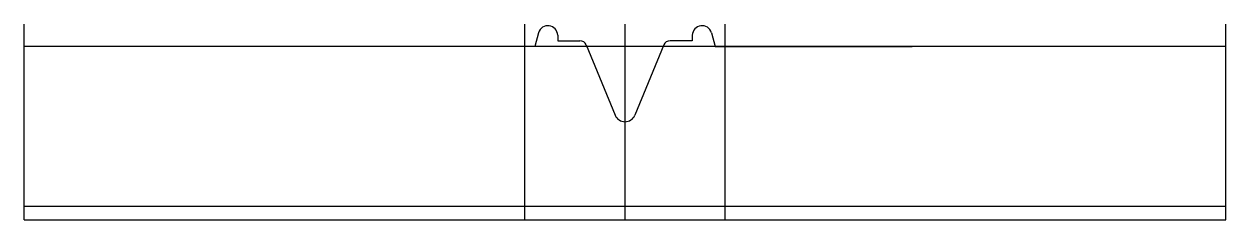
# Model space of a CAD drawing. Extents: x -45 to 45, y 0 to 14.7.
import ezdxf

# ---------------------------------------------------------------- set-up
doc = ezdxf.new("R2010")
doc.units = 0
doc.layers.get('0').update_dxf_attribs({"linetype": 'CONTINUOUS'})

msp = doc.modelspace()

# ---------------------------------------------------------------- linework, layer by layer
at = {"linetype": 'CONTINUOUS'}
for p, q in [((-45, 0), (-45, 14.67)), ((-7.5, 0), (-7.5, 14.67)), ((0, 0), (0, 14.67)), ((7.5, 0), (7.5, 14.67)), ((45, 0), (45, 14.67)), ((-6.47, 14.02), (-6.75, 13)), ((-5.04, 13.83), (-5.04, 13.42)), ((5.04, 13.83), (5.04, 13.42)), ((6.47, 14.02), (6.75, 13)), ((45, 13), (-45, 13)), ((-6.75, 13), (-21.5, 13)), ((-5.04, 13.42), (-3.37, 13.42)), ((-2.91, 13.11), (-0.73, 7.84)), ((2.91, 13.11), (0.73, 7.84)), ((5.04, 13.42), (3.37, 13.42)), ((6.75, 13), (21.5, 13)), ((45, 1), (-45, 1)), ((-45, 0), (45, 0))]:
    msp.add_line(p, q, dxfattribs=at)
for centre, radius, start, end in [((-5.77, 13.814), 0.73, 1.29456, 163.56865), ((5.77, 13.814), 0.73, 16.43135, 178.70544), ((-3.366, 12.93), 0.49, 21.54977, 90.49714), ((3.366, 12.93), 0.49, 89.50286, 158.45023), ((0, 8.142), 0.79, 202.47437, 337.52563)]:
    msp.add_arc(centre, radius, start, end, dxfattribs=at)

doc.saveas('drawing.dxf')
